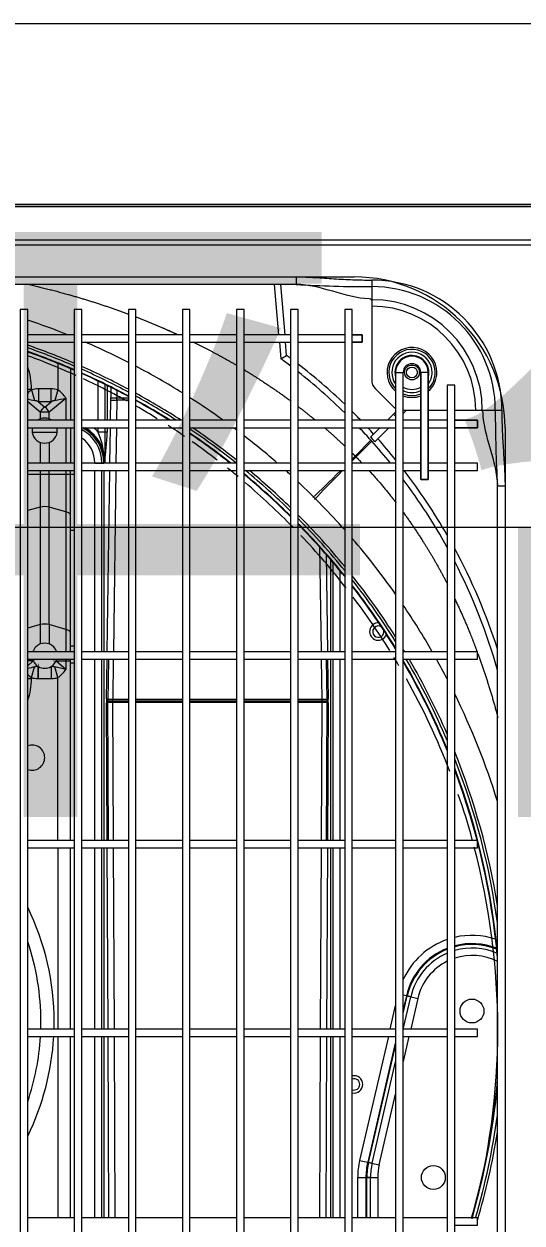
# Model space of a CAD drawing. Header units: millimetres. Extents: x 147592 to 201688, y -27981 to 8299.
# Drawn here: x 174991.8 to 175189.8, y -586.5 to -110 of the extents above; entities that cross this region are included whole.
import ezdxf

# ---------------------------------------------------------------- set-up
doc = ezdxf.new("R2010")
doc.units = ezdxf.units.MM
for name, color, linetype, lineweight in [('A-DETL-____-WIDE', 7, 'Continuous', 80), ('G-____-____-TEXT', 7, 'Continuous', 5), ('G-XREF-____-OTLN', 7, 'Continuous', 5), ('M-EQPM-____-OTLN', 7, 'Continuous', 5), ('S-FNDN-____-OTLN', 7, 'Continuous', 5)]:
    doc.layers.add(name, color=color, linetype=linetype, lineweight=lineweight)
doc.styles.add('黑体_2', font='', dxfattribs={"height": 200})
doc.styles.get('黑体_2').set_extended_font_data('SimHei')

# ---------------------------------------------------------------- blocks, each defined once
blk = doc.blocks.new('YXQH_AR_B9-20_rvt-1-二层给排水_消防平面图')
at = {"layer": 'G-____-____-TEXT', "color": 251, "true_color": 0x515151, "insert": (174866.51, -203.56), "char_height": 200, "width": 737.5525, "attachment_point": 1, "style": '黑体_2'}
blk.add_mtext('平台', dxfattribs=at)
blk = doc.blocks.new('YXQH_ST_B9-20_rvt-1-二层给排水_消防平面图')
at = {"layer": 'S-FNDN-____-OTLN', "color": 251, "lineweight": 18, "true_color": 0x515151}
for p, q in [((176200.01, -110), (174400.01, -110)), ((174400.01, -310), (176200.01, -310))]:
    blk.add_line(p, q, dxfattribs=at)
blk = doc.blocks.new('RUXYQ18BA - top_dwg-V211-二层给排水_消防平面图')
at = {"layer": 'A-DETL-____-WIDE'}
for p, q in [((616.86, 152.44), (616.86, 152.43)), ((590.76, 71.62), (590.88, 71.55))]:
    blk.add_line(p, q, dxfattribs=at)
for start, end in [(204.4793, 206.0117), (333.9883, 335.5207)]:
    blk.add_arc((593.39, 75.87), 5, start, end, dxfattribs=at)
at = {"layer": 'G-XREF-____-OTLN'}
for p, q in [((693.35, 223.41), (283.51, 223.41)), ((686.4, 203.41), (684.67, 223.41)), ((687.08, 223.41), (688.82, 203.41)), ((605.13, 203.41), (586.64, 203.41)), ((586.64, 200.42), (605.13, 200.42)), ((626.63, 203.41), (608.13, 203.41)), ((608.13, 200.42), (626.63, 200.42)), ((648.12, 203.41), (629.62, 203.41)), ((629.62, 200.42), (648.12, 200.42)), ((669.61, 203.41), (651.12, 203.41)), ((651.12, 200.42), (669.61, 200.42)), ((691.1, 203.41), (672.61, 203.41)), ((672.61, 200.42), (691.1, 200.42)), ((712.59, 203.41), (694.1, 203.41)), ((694.1, 200.42), (712.59, 200.42)), ((603.63, 189.94), (603.63, 169.43)), ((732.83, 188.42), (732.83, -336.37)), ((735.83, -336.37), (735.83, 188.42)), ((617.47, 169.43), (617.47, 183.59)), ((724.8, 181.96), (731.87, 174.89)), ((732.01, 171.86), (732.83, 172.68)), ((735.83, 173.43), (742.83, 173.43)), ((737.11, 173.43), (735.83, 172.15)), ((745.83, 173.43), (753.33, 173.43)), ((605.13, 169.43), (586.64, 169.43)), ((626.63, 169.43), (608.13, 169.43)), ((648.12, 169.43), (629.62, 169.43)), ((669.61, 169.43), (651.12, 169.43)), ((691.1, 169.43), (672.61, 169.43)), ((712.59, 169.43), (694.1, 169.43)), ((732.83, 169.43), (715.59, 169.43)), ((742.83, 169.43), (735.83, 169.43)), ((753.33, 169.43), (745.83, 169.43)), ((586.64, 166.43), (605.13, 166.43)), ((603.63, 166.43), (603.63, 152.43)), ((608.13, 166.43), (626.63, 166.43)), ((617.47, 152.44), (617.47, 166.43)), ((629.62, 166.43), (648.12, 166.43)), ((651.12, 166.43), (669.61, 166.43)), ((672.61, 166.43), (691.1, 166.43)), ((694.1, 166.43), (712.59, 166.43)), ((715.59, 166.43), (732.83, 166.43)), ((722.9, 162.75), (726.58, 166.43)), ((730.11, 166.43), (724.57, 160.89)), ((735.83, 166.43), (742.83, 166.43)), ((745.83, 166.43), (753.33, 166.43)), ((723.04, 161.49), (723.39, 161.1)), ((605.13, 152.43), (586.64, 152.43)), ((586.64, 149.44), (605.13, 149.44)), ((626.63, 152.43), (608.13, 152.43)), ((608.13, 149.44), (626.63, 149.44)), ((616.13, 152.43), (616.13, 152.44)), ((616.13, 77.46), (616.13, 149.44)), ((648.12, 152.43), (629.62, 152.43)), ((629.62, 149.44), (648.12, 149.44)), ((669.61, 152.43), (651.12, 152.43)), ((651.12, 149.44), (669.61, 149.44)), ((691.1, 152.43), (672.61, 152.43)), ((672.61, 149.44), (691.1, 149.44)), ((712.59, 152.43), (694.1, 152.43)), ((694.1, 149.44), (712.59, 149.44)), ((732.83, 152.43), (715.59, 152.43)), ((715.59, 149.44), (732.83, 149.44)), ((742.83, 152.43), (735.83, 152.43)), ((735.83, 149.44), (742.83, 149.44)), ((753.33, 152.43), (745.83, 152.43)), ((745.83, 149.44), (753.33, 149.44)), ((773.32, -291.39), (773.32, 143.44)), ((707.84, 113.06), (707.84, 77.46)), ((605.13, 77.46), (586.64, 77.46)), ((626.63, 77.46), (608.13, 77.46)), ((648.12, 77.46), (629.62, 77.46)), ((669.61, 77.46), (651.12, 77.46)), ((691.1, 77.46), (672.61, 77.46)), ((712.59, 77.46), (694.1, 77.46)), ((732.83, 77.46), (715.59, 77.46)), ((753.33, 77.46), (735.83, 77.46)), ((586.64, 74.47), (605.13, 74.47)), ((596.02, 71.62), (596.26, 71.78)), ((608.13, 74.47), (626.63, 74.47)), ((616.13, 2.49), (616.13, 74.47)), ((629.62, 74.47), (648.12, 74.47)), ((651.12, 74.47), (669.61, 74.47)), ((672.61, 74.47), (691.1, 74.47)), ((694.1, 74.47), (712.59, 74.47)), ((705.28, 74.47), (705.51, 57.93)), ((707.84, 74.47), (707.84, 2.49)), ((715.59, 74.47), (732.83, 74.47)), ((735.83, 74.47), (753.33, 74.47)), ((618.71, 2.49), (618.46, 57.93)), ((629.62, 57.93), (648.12, 57.93)), ((651.12, 57.93), (669.61, 57.93)), ((672.61, 57.93), (691.1, 57.93)), ((605.13, 2.49), (586.64, 2.49)), ((626.63, 2.49), (608.13, 2.49)), ((648.12, 2.49), (629.62, 2.49)), ((669.61, 2.49), (651.12, 2.49)), ((691.1, 2.49), (672.61, 2.49)), ((712.59, 2.49), (694.1, 2.49)), ((732.83, 2.49), (715.59, 2.49)), ((753.33, 2.49), (735.83, 2.49)), ((586.64, -0.5), (605.13, -0.5)), ((603.63, -72.48), (603.63, -0.5)), ((608.13, -0.5), (626.63, -0.5)), ((616.13, -72.48), (616.13, -0.5)), ((629.62, -0.5), (648.12, -0.5)), ((651.12, -0.5), (669.61, -0.5)), ((672.61, -0.5), (691.1, -0.5)), ((694.1, -0.5), (712.59, -0.5)), ((707.84, -0.5), (707.84, -72.48)), ((715.59, -0.5), (732.83, -0.5)), ((735.83, -0.5), (753.33, -0.5)), ((605.13, -72.48), (586.64, -72.48)), ((586.64, -75.47), (605.13, -75.47)), ((603.63, -147.45), (603.63, -75.47)), ((626.63, -72.48), (608.13, -72.48)), ((608.13, -75.47), (626.63, -75.47)), ((616.13, -147.45), (616.13, -75.47)), ((648.12, -72.48), (629.62, -72.48)), ((629.62, -75.47), (648.12, -75.47)), ((669.61, -72.48), (651.12, -72.48)), ((651.12, -75.47), (669.61, -75.47)), ((691.1, -72.48), (672.61, -72.48)), ((672.61, -75.47), (691.1, -75.47)), ((712.59, -72.48), (694.1, -72.48)), ((694.1, -75.47), (712.59, -75.47)), ((707.84, -75.47), (707.84, -147.45)), ((732.83, -72.48), (715.59, -72.48)), ((715.59, -75.47), (732.83, -75.47)), ((735.83, -75.47), (753.33, -75.47)), ((723.48, -125.8), (732.83, -85.53)), ((722.84, -147.45), (722.84, -131.45)), ((605.13, -147.45), (586.64, -147.45)), ((626.63, -147.45), (608.13, -147.45)), ((648.12, -147.45), (629.62, -147.45)), ((669.61, -147.45), (651.12, -147.45)), ((691.1, -147.45), (672.61, -147.45)), ((712.59, -147.45), (694.1, -147.45)), ((732.83, -147.45), (715.59, -147.45)), ((753.33, -147.45), (735.83, -147.45))]:
    blk.add_line(p, q, dxfattribs=at)
at = {"layer": 'G-XREF-____-OTLN', "color": 251, "true_color": 0x666666}
for p, q in [((723.34, 217.35), (723.34, 216.98)), ((732.83, 188.42), (735.83, 188.42)), ((745.83, 188.42), (742.83, 188.42)), ((614.63, 169.43), (614.63, 184.97)), ((618.2, 183.23), (618.2, 169.43)), ((622.06, 181.28), (622.06, 178.37)), ((619.53, 169.43), (619.65, 177.52)), ((591.64, 172.76), (595.14, 172.76)), ((598.33, 164.59), (588.45, 164.59)), ((601.82, 166.43), (601.82, 152.43)), ((619.29, 152.43), (619.49, 166.43)), ((621.91, 166.43), (621.71, 152.43)), ((591.64, 160.65), (591.64, 152.43)), ((595.14, 160.65), (595.14, 152.43)), ((613.29, 77.46), (613.29, 149.44)), ((617.47, 152.44), (616.13, 152.44)), ((616.86, 152.44), (616.86, 152.43)), ((616.86, 149.44), (616.86, 77.46)), ((618.24, 77.46), (619.25, 149.44)), ((621.67, 149.44), (620.66, 77.46)), ((601.82, 133.04), (595.14, 134.93)), ((605.13, 125.63), (603.63, 125.63)), ((703.32, 77.46), (702.73, 118.93)), ((705.19, 116.15), (705.73, 77.46)), ((707.11, 77.46), (707.11, 113.92)), ((710.68, 109.65), (710.68, 77.46)), ((591.64, 88.23), (586.64, 86.82)), ((603.63, 79.77), (605.13, 79.77)), ((605.13, 72.91), (603.63, 72.91)), ((613.29, 2.49), (613.29, 74.47)), ((616.86, 74.47), (616.86, 2.49)), ((617.98, 58.75), (618.2, 74.47)), ((705.77, 74.47), (706, 58.75)), ((707.11, 2.49), (707.11, 74.47)), ((710.68, 74.47), (710.68, 2.49)), ((618.22, 2.49), (617.97, 57.19)), ((629.62, 58.62), (648.12, 58.62)), ((648.12, 57.23), (629.62, 57.23)), ((651.12, 58.62), (669.61, 58.62)), ((669.61, 57.23), (651.12, 57.23)), ((672.61, 58.62), (691.1, 58.62)), ((691.1, 57.23), (672.61, 57.23)), ((706, 57.19), (705.76, 2.49)), ((598.64, -0.5), (598.64, -72.48)), ((613.29, -72.48), (613.29, -0.5)), ((616.86, -0.5), (616.86, -72.48)), ((618.55, -72.48), (618.23, -0.5)), ((620.64, -0.5), (620.97, -72.48)), ((703.01, -72.48), (703.33, -0.5)), ((705.74, -0.5), (705.42, -72.48)), ((707.11, -72.48), (707.11, -0.5)), ((710.68, -0.5), (710.68, -72.48)), ((737.1, -59.25), (735.83, -64.71)), ((730.65, -72.48), (732.83, -63.08)), ((598.64, -75.47), (598.64, -147.45)), ((613.29, -147.45), (613.29, -75.47)), ((616.86, -75.47), (616.86, -147.45)), ((618.89, -147.45), (618.57, -75.47)), ((620.98, -75.47), (621.3, -147.45)), ((702.67, -147.45), (702.99, -75.47)), ((705.41, -75.47), (705.08, -147.45)), ((707.11, -147.45), (707.11, -75.47)), ((710.68, -75.47), (710.68, -147.45)), ((738.13, -75.47), (735.83, -85.38)), ((732.83, -77.62), (721.74, -125.39))]:
    blk.add_line(p, q, dxfattribs=at)
at = {"layer": 'G-XREF-____-OTLN', "flags": 128}
for points in [[(183.55, 255.19), (243.11, 255.19), (262.78, 255.19), (267.56, 255.19), (1319.06, 255.19), (1323.84, 255.19), (1343.51, 255.19), (1403.06, 255.19)], [(723.34, 216.98), (723.34, 214.75), (723.34, 185.49)], [(686.65, 200.42), (687.22, 193.89), (689.53, 195.2), (689.08, 200.42)], [(715.59, 203.41), (719.59, 203.41), (719.59, 200.42), (715.59, 200.42)], [(745.83, 188.42), (745.83, 145.94), (742.83, 145.94), (742.83, 188.42)], [(729.58, 169.43), (732.01, 171.86), (732.83, 171.04)], [(756.32, 173.43), (764.66, 173.43), (766.9, 173.43)], [(756.32, 169.43), (765.32, 169.43), (765.32, 166.43), (756.32, 166.43)], [(603.63, 77.46), (603.63, 79.77), (603.63, 125.63), (603.63, 147.91), (603.63, 149.44)], [(756.32, 149.44), (765.32, 149.44), (765.32, 152.43), (756.32, 152.43)], [(756.32, 74.47), (765.32, 74.47), (765.32, 77.46), (756.32, 77.46)], [(590.52, 71.78), (590.76, 71.62), (590.88, 71.55)], [(603.63, 2.49), (603.63, 72.91), (603.63, 74.47)], [(618.7, 74.47), (618.46, 57.93), (626.63, 57.93)], [(694.1, 57.93), (705.51, 57.93), (705.26, 2.49)], [(756.32, -0.5), (765.32, -0.5), (765.32, 2.49), (756.32, 2.49)], [(753.33, -72.48), (735.83, -72.48), (738.84, -59.66)], [(756.32, -75.47), (765.32, -75.47), (765.32, -72.48), (756.32, -72.48)], [(756.32, -150.44), (765.32, -150.44), (765.32, -147.45), (756.32, -147.45)]]:
    blk.add_lwpolyline(points, dxfattribs=at)
at = {"layer": 'G-XREF-____-OTLN', "color": 251, "true_color": 0x666666, "flags": 128}
for points in [[(267.56, 241.08), (1319.06, 241.08), (1319.06, 254.32), (1319.06, 255.19)], [(1319.06, 241.08), (1319.06, 238.96), (267.56, 238.96), (267.56, 241.08), (267.56, 254.32), (1319.06, 254.32)], [(283.51, 223.41), (283.51, 226.41), (693.35, 226.41), (693.35, 223.41)], [(723.34, 225.14), (723.34, 222.54), (723.34, 217.35)], [(598.64, 192.01), (598.64, 181.54), (597.4, 177.29)], [(586.64, 181.83), (588.14, 181.83), (588.14, 181.54), (589.38, 177.29)], [(595.9, 176.77), (590.88, 176.77), (593.39, 174.7), (595.9, 176.77), (595.9, 181.9), (590.88, 181.9), (590.88, 176.77)], [(619.65, 182.51), (619.65, 178.37), (622.06, 178.37), (626.63, 178.37)], [(586.64, 176.88), (591.64, 172.76), (591.64, 170.01)], [(595.14, 170.01), (595.14, 172.76), (601.82, 178.27), (601.82, 169.43)], [(626.63, 177.39), (622.06, 177.39), (621.95, 169.43)], [(766.9, 173.43), (767.26, 173.43), (772.45, 173.43), (775.05, 173.43)], [(618.2, 166.43), (618.2, 164.73), (614.63, 164.73), (614.63, 166.43)], [(723.39, 161.1), (717.13, 154.84), (716.75, 155.21), (723.04, 161.49)], [(591.64, 149.44), (591.64, 147.91), (586.64, 147.91)], [(595.14, 88.23), (595.14, 134.93), (595.14, 147.91), (591.64, 147.91), (591.64, 134.93), (586.64, 133.52)], [(601.82, 149.44), (601.82, 147.91), (595.14, 147.91), (595.14, 149.44)], [(605.13, 147.91), (603.63, 147.91), (601.82, 147.91), (601.82, 133.04), (601.82, 86.34), (601.82, 77.46)], [(613.29, 152.43), (613.29, 152.44), (616.86, 152.44)], [(773.32, 143.44), (776.32, 143.44), (776.32, -291.39), (773.32, -291.39)], [(591.64, 134.93), (591.64, 88.23), (591.64, 80.55)], [(601.82, 86.34), (595.14, 88.23), (595.14, 80.55)], [(586.64, 71.82), (588.84, 73.8), (586.64, 73.8)], [(590.88, 66.8), (590.76, 71.62), (590.67, 66.8), (590.88, 66.8), (595.9, 66.8)], [(595.9, 71.55), (595.9, 66.8), (596.1, 66.8), (596.02, 71.62)], [(597.94, 73.8), (601.82, 73.8), (601.82, 70.43), (597.88, 73.68)], [(601.82, 74.47), (601.82, 73.8), (603.63, 73.8)], [(620.61, 74.47), (620.39, 58.62), (626.63, 58.62)], [(694.1, 58.62), (703.58, 58.62), (703.36, 74.47)], [(586.64, 66.87), (588.14, 66.87), (588.14, 67.16), (589.38, 71.41)], [(598.64, 2.49), (598.64, 67.16), (597.4, 71.41)], [(626.63, 57.23), (620.38, 57.23), (620.63, 2.49)], [(703.34, 2.49), (703.59, 57.23), (694.1, 57.23)], [(735.83, -66.24), (737.44, -59.33), (737.1, -59.25), (735.83, -58.96)], [(738.84, -59.66), (737.44, -59.33), (741.65, -60.31), (738.83, -72.48)], [(729.96, -75.47), (718.54, -124.65), (721.74, -125.39), (722.08, -125.47), (732.83, -79.16)], [(723.48, -125.8), (722.08, -125.47), (726.3, -126.45), (732.83, -98.29)], [(717.76, -147.45), (717.76, -131.45), (721.05, -131.45), (721.05, -147.45)], [(721.39, -147.45), (721.39, -131.45), (721.05, -131.45)], [(722.84, -131.45), (721.39, -131.45), (725.72, -131.45), (725.72, -147.45)]]:
    blk.add_lwpolyline(points, dxfattribs=at)
at = {"layer": 'G-XREF-____-OTLN', "flags": 128}
for points in [[(586.64, -361.36), (586.64, 213.41), (583.64, 213.41), (583.64, -361.36)], [(608.13, -361.36), (608.13, 213.41), (605.13, 213.41), (605.13, -361.36)], [(629.62, -361.36), (629.62, 213.41), (626.63, 213.41), (626.63, -361.36)], [(651.12, -361.36), (651.12, 213.41), (648.12, 213.41), (648.12, -361.36)], [(672.61, -361.36), (672.61, 213.41), (669.61, 213.41), (669.61, -361.36)], [(694.1, -361.36), (694.1, 213.41), (691.1, 213.41), (691.1, -361.36)], [(715.59, -361.36), (715.59, 213.41), (712.59, 213.41), (712.59, -361.36)], [(756.32, -331.37), (756.32, 183.42), (753.33, 183.42), (753.33, -331.37)]]:
    blk.add_lwpolyline(points, close=True, dxfattribs=at)
at = {"layer": 'G-XREF-____-OTLN', "color": 251, "true_color": 0x666666}
blk.add_circle((739.33, 188.42), 2.95, dxfattribs=at)
at = {"layer": 'G-XREF-____-OTLN'}
for centre, radius in [((739.33, 188.42), 2.15), ((763.18, -65.31), 4.75), ((763.18, -65.31), 4.75), ((747.83, -131.45), 4.75), ((747.83, -131.45), 4.75)]:
    blk.add_circle(centre, radius, dxfattribs=at)
at = {"layer": 'G-XREF-____-OTLN', "color": 251, "true_color": 0x666666}
for centre, radius, start, end in [((723.34, 173.43), 51.71, 360, 90), ((722.21, 703.34), 480.8, 266.5586, 270.1343), ((723.34, 173.43), 49.11, 360, 90), ((723.34, 173.43), 43.92, 360, 90), ((723.34, 173.43), 41.32, 0, 90), ((493.47, -68.44), 283.44, 66.7994, 70.8097), ((493.47, -68.44), 282.44, 66.7125, 70.7391), ((739.33, 188.42), 9.91, 0, 229.033), ((739.33, 188.42), 9.2, 0, 225.0915), ((739.33, 188.42), 8.02, 0, 215.9289), ((560.9, 181.83), 27.24, 360, 19.0991), ((493.47, -68.44), 283.44, 61.9803, 66.1383), ((739.33, 188.42), 6.75, 0, 195.7757), ((493.47, -68.44), 282.44, 61.8724, 66.0485), ((739.33, 188.42), 9.2, 314.9085, 0), ((739.33, 188.42), 9.91, 310.967, 0), ((739.33, 188.42), 6.75, 344.2243, 0), ((739.33, 188.42), 8.02, 324.0711, 0), ((596.88, 169.83), 14.61, 126.7634, 134.6389), ((589.89, 169.83), 14.61, 35.2865, 53.2366), ((739.33, 188.42), 6.75, 238.7898, 301.2102), ((739.33, 188.42), 8.02, 244.15, 295.85), ((642.55, 427.54), 255.84, 257.3763, 258.005), ((544.23, 427.54), 255.84, 281.995, 283.0085), ((493.47, -68.44), 283.44, 57.0592, 61.2914), ((493.47, -68.44), 282.44, 57.3734, 61.1803), ((739.33, 188.42), 9.2, 247.6576, 292.3424), ((739.33, 188.42), 9.91, 249.3273, 290.6727), ((789.26, 173.43), 22, 180, 180.3489), ((1253.24, 172.3), 480.79, 179.8657, 183.4414), ((601.14, 152.44), 12.16, 0, 54.8572), ((601.14, 152.44), 15.73, 0, 62.8168), ((601.14, 152.44), 15.84, 0, 62.0628), ((601.14, 152.44), 18.25, 42.3168, 50.0509), ((588.66, 153.41), 28.33, 358.0352, 23.5451), ((551.09, 165.24), 67.11, 349.001, 359.5582), ((493.47, -68.44), 282.44, 51.4474, 56.0723), ((493.47, -68.44), 283.44, 51.5799, 55.9606), ((493.47, -68.44), 282.44, 45.596, 50.4815), ((493.47, -68.44), 283.44, 45.7936, 50.2372), ((493.47, -68.44), 283.44, 39.3697, 44.9417), ((493.47, -68.44), 282.44, 39.1219, 44.7382), ((493.47, -68.44), 283.44, 32.3832, 38.404), ((493.47, -68.44), 282.44, 32.0621, 38.1476), ((725.94, 85.46), 3.45, 86.4393, 340.5758), ((493.47, -68.44), 283.44, 30.9826, 31.2331), ((493.47, -68.44), 282.44, 23.0699, 30.3966), ((493.47, -68.44), 283.44, 23.5397, 30.2781), ((596.88, 78.87), 14.61, 225.3611, 233.2366), ((642.55, -178.85), 255.84, 101.995, 102.6237), ((560.9, 66.87), 27.24, 340.9009, 0), ((544.23, -178.85), 255.84, 76.9915, 78.005), ((589.89, 78.87), 14.61, 306.7634, 324.7135), ((493.47, -68.44), 283.44, 9.1355, 21.973), ((493.47, -68.44), 282.44, 7.774, 21.4649), ((493.43, -69.57), 103.71, 360, 25.9999), ((763.18, -65.31), 30.07, 109.1404, 155.4597), ((763.18, -65.31), 30.07, 71.8211, 103.1903), ((763.18, -65.31), 26.78, 111.6023, 166.9279), ((763.18, -65.31), 26.43, 111.8998, 166.9279), ((763.18, -65.31), 26.78, 68.6027, 104.8457), ((763.18, -65.31), 26.43, 68.2181, 105.0447), ((763.18, -65.31), 22.1, 116.4887, 166.9279), ((763.18, -65.31), 22.1, 62.7166, 108.0834), ((493.43, -69.57), 103.71, 358.3966, 0), ((493.43, -69.57), 103.71, 334.0001, 356.7383), ((716.34, -94.46), 3.45, 0, 102.5559), ((716.34, -94.46), 3.45, 257.4441, 0), ((493.47, -68.44), 282.44, 343.757, 352.226), ((493.47, -68.44), 283.44, 343.5571, 350.8645), ((747.83, -131.45), 30.07, 166.9279, 180), ((747.83, -131.45), 26.78, 166.9279, 180), ((747.83, -131.45), 26.43, 166.9279, 180), ((747.83, -131.45), 22.1, 166.9279, 180)]:
    blk.add_arc(centre, radius, start, end, dxfattribs=at)
at = {"layer": 'G-XREF-____-OTLN'}
for centre, radius, start, end in [((722.36, 216.33), 1.32, 50.189, 90.7683), ((722.85, 217.01), 0.489, 357.0221, 43.5669), ((493.47, -68.44), 292.88, 68.158, 71.4514), ((493.47, -68.44), 292.88, 62.959, 66.6318), ((493.47, -68.44), 281.09, 66.5938, 70.6427), ((493.47, -68.44), 280.89, 66.5761, 70.6284), ((493.47, -68.44), 292.88, 58.1292, 62.2984), ((551.95, 8.32), 229.63, 52.7016, 53.91), ((551.95, 8.17), 232.18, 53.1795, 53.6603), ((551.95, 8.17), 232.18, 46.2215, 52.2493), ((739.33, 188.42), 6.5, 90, 180), ((739.33, 188.42), 3.5, 0, 180), ((739.33, 188.42), 6.5, 0, 90), ((493.47, -68.44), 281.09, 61.7249, 65.926), ((493.47, -68.44), 280.89, 61.703, 65.9078), ((551.95, 8.32), 229.63, 45.6086, 51.755), ((728.33, 185.49), 5, 180, 225), ((493.47, -68.44), 281.09, 57.8067, 61.0285), ((493.47, -68.44), 280.89, 57.8715, 61.0059), ((493.47, -68.44), 292.88, 54.3087, 57.4358), ((551.95, 8.17), 232.18, 43.9904, 45.1875), ((735.4, 178.42), 5, 225, 239.0551), ((766.92, 172.94), 0.491, 46.5229, 92.8881), ((766.24, 172.44), 1.33, 359.2659, 39.7768), ((593.39, 165.33), 5, 110.4923, 124.9771), ((593.39, 165.33), 5, 69.5077, 110.4923), ((593.39, 165.33), 5, 55.0229, 69.5077), ((593.39, 165.33), 5, 167.3273, 249.5077), ((593.39, 165.33), 5, 290.4923, 12.6727), ((601.14, 152.44), 14.99, 0, 62.1819), ((601.14, 152.44), 16.33, 0, 58.9389), ((493.47, -68.44), 280.89, 56.5949, 56.739), ((493.47, -68.44), 281.09, 51.7947, 55.8866), ((493.47, -68.44), 280.89, 51.8466, 55.859), ((493.47, -68.44), 292.88, 53.0308, 53.3151), ((493.47, -68.44), 292.88, 48.9513, 52.293), ((551.95, 8.32), 229.63, 41.8368, 43.5124), ((551.95, 8.17), 232.18, 42.1428, 42.9706), ((551.95, 8.03), 230.57, 41.5258, 42.1478), ((552.09, 8.03), 232.17, 38.8778, 41.5745), ((593.39, 165.33), 5, 249.5077, 290.4923), ((552.25, 8.03), 229.61, 38.9712, 41.8107), ((493.47, -68.44), 281.09, 45.3254, 50.4099), ((493.47, -68.44), 280.89, 45.285, 50.3762), ((493.47, -68.44), 292.88, 47.5642, 48.0658), ((552.09, 8.03), 232.17, 29.9168, 37.5228), ((493.47, -68.44), 292.88, 41.5703, 46.7642), ((552.25, 8.03), 229.61, 28.8678, 36.913), ((493.47, -68.44), 281.09, 38.7817, 44.4593), ((493.47, -68.44), 280.89, 38.7309, 44.4177), ((493.47, -68.44), 292.88, 35.189, 40.6783), ((552.09, 8.03), 232.17, 17.663, 28.3983), ((552.25, 8.03), 229.61, 15.6764, 27.2782), ((493.47, -68.44), 281.09, 31.6192, 37.7952), ((493.47, -68.44), 280.89, 31.5529, 37.7425), ((493.47, -68.44), 292.88, 29.8796, 34.1578), ((725.94, 85.46), 2.25, 55.1209, 360), ((725.94, 85.46), 2.25, 0, 11.8943), ((593.39, 75.87), 5, 110.4923, 161.0524), ((593.39, 75.87), 5, 69.5077, 110.4923), ((593.39, 75.87), 5, 18.8502, 69.5077), ((593.39, 75.87), 5, 196.4559, 204.4793), ((593.39, 75.87), 5, 204.4793, 206.0117), ((593.39, 75.87), 5, 206.0117, 234.9829), ((593.39, 75.87), 5, 239.8749, 300.1251), ((593.39, 75.87), 5, 305.0171, 333.9883), ((593.39, 75.87), 5, 333.9883, 335.5207), ((593.39, 75.87), 5, 335.5207, 343.4442), ((493.47, -68.44), 281.09, 22.4137, 30.4333), ((493.47, -68.44), 280.89, 22.3146, 30.3638), ((493.47, -68.44), 292.88, 27.4737, 29.2053), ((493.47, -68.44), 292.88, 17.1608, 26.174), ((588.39, 35.38), 5, 0, 110.4873), ((588.39, 35.38), 5, 249.5127, 0), ((493.47, -68.44), 281.09, 5.3909, 20.7525), ((493.47, -68.44), 280.89, 4.9399, 20.6446), ((493.43, -69.57), 98.46, 360, 18.7909), ((763.18, -65.31), 24.99, 113.236, 166.9279), ((763.18, -65.31), 24.99, 66.08, 105.9357), ((493.43, -69.57), 98.46, 358.3111, 0), ((493.43, -69.57), 98.46, 341.2091, 356.5642), ((716.34, -94.46), 2.25, 0, 109.4712), ((716.34, -94.46), 2.25, 250.5288, 0), ((493.47, -68.44), 280.89, 343.6647, 355.0601), ((493.47, -68.44), 281.09, 343.6766, 354.6091), ((747.83, -131.45), 24.99, 166.9279, 180)]:
    blk.add_arc(centre, radius, start, end, dxfattribs=at)
at = {"layer": 'G-XREF-____-OTLN', "color": 251, "true_color": 0x666666}
for centre, major_axis, ratio, start_param, end_param in [((599.44, 167.76), (-14.36, 11.85), 0.536964, 5.706357, 5.933046), ((587.33, 167.76), (14.36, 11.85), 0.536964, 0.350139, 0.576828), ((599.44, 167.76), (-11.36, 9.37), 0.186691, 5.706357, 5.933046), ((587.33, 167.76), (11.36, 9.37), 0.186691, 0.350139, 0.576828), ((615.29, 178.37), (0, 16.29), 0.267949, 4.660029, 4.712389), ((622.06, 177.52), (-2.5, 0.04), 0.052331, 0.262167, 1.571531), ((617.7, 178.37), (0, 18.79), 0.232318, 4.660029, 4.712389), ((593.39, 172.76), (1.75, 2.12), 0.536964, 0.993968, 1.987936), ((593.39, 172.76), (-1.75, 2.12), 0.536964, 4.295249, 5.289217), ((718.32, 154.84), (22.69, 22.56), 0.026137, 1.597086, 1.665708), ((716.75, 156.39), (22.55, 22.69), 0.026137, 4.634335, 4.6861), ((716.75, 156.39), (22.55, 22.69), 0.026137, 3.844725, 4.425381), ((718.32, 154.84), (22.69, 22.56), 0.026137, 1.84011, 2.438882), ((593.39, 134.2), (2.75, 0), 0.342874, 0.880829, 2.260763), ((598.64, 131.72), (5, 0), 0.342874, 0, 0.880829), ((593.39, 87.51), (2.75, 0), 0.342874, 0.880829, 2.260763), ((598.64, 85.02), (5, 0), 0.342874, 0, 0.880829), ((599.44, 80.94), (11.36, 9.37), 0.186691, 3.491732, 3.670179), ((587.33, 80.94), (-11.36, 9.37), 0.186691, 2.613006, 2.791453), ((599.44, 80.94), (14.36, 11.85), 0.536964, 3.491732, 3.702617), ((587.33, 80.94), (-14.36, 11.85), 0.536964, 2.580569, 2.791453), ((624, 57.57), (0, 22.49), 0.267949, 1.518436, 1.587591), ((620.38, 57.19), (2.5, 0.01), 0.016793, 1.570721, 2.879755), ((620.39, 58.75), (-2.5, 0.04), 0.052331, 0.262167, 1.571531), ((626.41, 57.57), (0, 19.99), 0.301443, 1.518436, 1.587591), ((703.58, 58.75), (2.5, 0.04), 0.052331, 4.711654, 6.021018), ((697.56, 57.57), (0, 19.99), 0.301443, 4.695595, 4.764749), ((703.59, 57.19), (-2.5, 0.01), 0.016793, 3.40343, 4.712465), ((699.98, 57.57), (0, 22.49), 0.267949, 4.695595, 4.764749)]:
    blk.add_ellipse(centre, major_axis=major_axis, ratio=ratio, start_param=start_param, end_param=end_param, dxfattribs=at)
for points, degree, knots in [([(693.35, 226.41), (695.85, 226.41), (698.35, 226.3), (703.35, 226.01), (705.84, 225.83), (710.84, 225.51), (713.33, 225.38), (718.33, 225.19), (720.83, 225.14), (723.34, 225.14)], 3, [0, 0, 0, 0, 0.25, 0.25, 0.5, 0.5, 0.75, 0.75, 1, 1, 1, 1]), ([(586.27, 223.59), (594.82, 221.65), (603.07, 219.32), (615.21, 215.89), (626.7, 211.6)], 2, [0.1875174, 0.1875174, 0.1875174, 0.2857143, 0.2857143, 0.4205074, 0.4205074, 0.4205074]), ([(629.7, 210.46), (634.93, 208.44), (640.03, 206.25), (643.03, 204.95), (645.99, 203.59)], 2, [0.43820807, 0.43820807, 0.43820807, 0.5, 0.5, 0.53512615, 0.53512615, 0.53512615]), ([(652.24, 200.63), (656.57, 198.5), (660.79, 196.24), (665.34, 193.81), (669.74, 191.22)], 2, [0.5725657, 0.5725657, 0.5725657, 0.625, 0.625, 0.6800783, 0.6800783, 0.6800783]), ([(672.74, 189.43), (676.77, 186.98), (680.69, 184.41), (686.11, 180.83), (691.26, 177.03)], 2, [0.6989469, 0.6989469, 0.6989469, 0.75, 0.75, 0.8191174, 0.8191174, 0.8191174]), ([(694.24, 174.8), (696.87, 172.79), (699.44, 170.72), (700.19, 170.11), (700.93, 169.5)], 2, [0.83918217, 0.83918217, 0.83918217, 0.875, 0.875, 0.88527865, 0.88527865, 0.88527865]), ([(775.05, 173.43), (775.05, 170.92), (775.1, 168.42), (775.29, 163.42), (775.42, 160.93), (775.74, 155.93), (775.92, 153.44), (776.21, 148.44), (776.32, 145.94), (776.32, 143.44)], 3, [0, 0, 0, 0, 0.25, 0.25, 0.5, 0.5, 0.75, 0.75, 1, 1, 1, 1]), ([(722.18, 149.56), (726.76, 144.58), (731.04, 139.18), (732.02, 137.96), (732.97, 136.72)], 2, [0.04393896, 0.04393896, 0.04393896, 0.125, 0.125, 0.1438798, 0.1438798, 0.1438798]), ([(735.94, 132.75), (739.7, 127.61), (743.19, 122.14), (748.66, 113.58), (753.43, 104.32)], 2, [0.1736404, 0.1736404, 0.1736404, 0.25, 0.25, 0.3731187, 0.3731187, 0.3731187]), ([(756.38, 98.38), (759.48, 91.93), (762.24, 85.16), (763.78, 81.39), (765.21, 77.53)], 2, [0.4133612, 0.4133612, 0.4133612, 0.5, 0.5, 0.5510975, 0.5510975, 0.5510975])]:
    blk.add_open_spline(points, degree=degree, knots=knots, dxfattribs=at)
at = {"layer": 'G-XREF-____-OTLN'}
for points in [[(722.34, 217.65), (712.66, 218.01), (703.03, 223.41), (693.35, 223.41)], [(773.32, 143.44), (773.32, 153.12), (767.92, 162.75), (767.56, 172.43)]]:
    blk.add_open_spline(points, degree=3, dxfattribs=at)
at = {"layer": 'G-XREF-____-OTLN', "color": 251, "true_color": 0x666666}
for points in [[(704.38, 166.61), (708.67, 162.94), (712.74, 159.09)], [(715.64, 156.3), (716.2, 155.76), (716.75, 155.21)], [(717.13, 154.84), (718.28, 153.69), (719.4, 152.52)], [(765.5, 76.74), (770.01, 64.47), (773.46, 51.27)]]:
    blk.add_open_spline(points, degree=2, dxfattribs=at)
blk = doc.blocks.new('RUXYQ18BA - RUXYQ18BA-V210-二层给排水_消防平面图')
at = {"layer": 'M-EQPM-____-OTLN'}
for p, q in [((609.88, 768.29), (-609.86, 768.29)), ((-532.76, 739.5), (-76.99, 739.5)), ((-206.67, 726.51), (-209.67, 726.51)), ((-206.67, 151.74), (-206.67, 726.51)), ((-185.18, 726.51), (-188.17, 726.51)), ((-188.17, 726.51), (-188.17, 151.74)), ((-185.18, 151.74), (-185.18, 726.51)), ((-163.68, 726.51), (-166.68, 726.51)), ((-166.68, 726.51), (-166.68, 151.74)), ((-163.68, 151.74), (-163.68, 726.51)), ((-142.19, 726.51), (-145.19, 726.51)), ((-145.19, 726.51), (-145.19, 151.74)), ((-142.19, 151.74), (-142.19, 726.51)), ((-120.7, 726.51), (-123.7, 726.51)), ((-123.7, 726.51), (-123.7, 151.74)), ((-120.7, 151.74), (-120.7, 726.51)), ((-99.21, 726.51), (-102.21, 726.51)), ((-102.21, 726.51), (-102.21, 151.74)), ((-99.21, 151.74), (-99.21, 726.51)), ((-77.72, 726.51), (-80.72, 726.51)), ((-80.72, 726.51), (-80.72, 151.74)), ((-77.72, 151.74), (-77.72, 726.51)), ((-188.12, 716.51), (-206.67, 716.51)), ((-166.63, 716.51), (-185.18, 716.51)), ((-145.14, 716.51), (-163.68, 716.51)), ((-123.65, 716.51), (-142.19, 716.51)), ((-102.16, 716.51), (-120.7, 716.51)), ((-80.67, 716.51), (-99.21, 716.51)), ((-73.72, 716.51), (-77.72, 716.51)), ((-73.72, 713.51), (-73.72, 716.51)), ((-206.67, 713.51), (-188.11, 713.51)), ((-185.18, 713.51), (-166.62, 713.51)), ((-163.68, 713.51), (-145.12, 713.51)), ((-142.19, 713.51), (-123.63, 713.51)), ((-120.7, 713.51), (-102.14, 713.51)), ((-99.21, 713.51), (-80.65, 713.51)), ((-77.72, 713.51), (-73.72, 713.51)), ((-60.48, 701.52), (-60.48, 176.73)), ((-57.48, 176.73), (-57.48, 701.52)), ((-50.48, 701.52), (-50.48, 659.04)), ((-47.48, 659.04), (-47.48, 701.52)), ((-36.99, 696.52), (-39.98, 696.52)), ((-39.98, 696.52), (-39.98, 181.73)), ((-36.99, 181.73), (-36.99, 696.52)), ((-187.95, 682.53), (-206.67, 682.53)), ((-166.45, 682.53), (-185.18, 682.53)), ((-144.96, 682.53), (-163.68, 682.53)), ((-123.47, 682.53), (-142.19, 682.53)), ((-101.98, 682.53), (-120.7, 682.53)), ((-80.49, 682.53), (-99.21, 682.53)), ((-60.48, 682.53), (-77.72, 682.53)), ((-50.48, 682.53), (-57.59, 682.53)), ((-39.9, 682.53), (-47.48, 682.53)), ((-27.99, 682.53), (-36.99, 682.53)), ((-27.99, 679.53), (-27.99, 682.53)), ((-206.67, 679.53), (-188.17, 679.53)), ((-185.18, 679.53), (-166.68, 679.53)), ((-163.68, 679.53), (-145.19, 679.53)), ((-142.19, 679.53), (-123.7, 679.53)), ((-120.7, 679.53), (-102.21, 679.53)), ((-99.21, 679.53), (-80.72, 679.53)), ((-77.72, 679.53), (-60.48, 679.53)), ((-57.6, 679.53), (-50.48, 679.53)), ((-47.48, 679.53), (-39.88, 679.53)), ((-36.99, 679.53), (-27.99, 679.53)), ((-16.99, 679.5), (-16.99, 203.74)), ((-188.17, 665.53), (-206.67, 665.53)), ((-206.67, 662.53), (-188.17, 662.53)), ((-166.68, 665.53), (-185.18, 665.53)), ((-185.18, 662.53), (-166.68, 662.53)), ((-145.19, 665.53), (-163.68, 665.53)), ((-163.68, 662.53), (-145.19, 662.53)), ((-123.7, 665.53), (-142.19, 665.53)), ((-142.19, 662.53), (-123.7, 662.53)), ((-102.21, 665.53), (-120.7, 665.53)), ((-120.7, 662.53), (-102.21, 662.53)), ((-80.72, 665.53), (-99.21, 665.53)), ((-99.21, 662.53), (-80.72, 662.53)), ((-60.48, 665.53), (-77.72, 665.53)), ((-77.72, 662.53), (-60.48, 662.53)), ((-57.7, 662.53), (-50.48, 662.53)), ((-50.48, 665.53), (-57.68, 665.53)), ((-39.8, 665.53), (-47.48, 665.53)), ((-47.48, 662.53), (-39.79, 662.53)), ((-27.99, 665.53), (-36.99, 665.53)), ((-36.99, 662.53), (-27.99, 662.53)), ((-27.99, 662.53), (-27.99, 665.53)), ((-50.48, 659.04), (-47.48, 659.04)), ((-188.17, 590.56), (-206.67, 590.56)), ((-206.67, 587.56), (-188.17, 587.56)), ((-166.68, 590.56), (-185.18, 590.56)), ((-185.18, 587.56), (-166.68, 587.56)), ((-145.19, 590.56), (-163.68, 590.56)), ((-163.68, 587.56), (-145.19, 587.56)), ((-123.7, 590.56), (-142.19, 590.56)), ((-142.19, 587.56), (-123.7, 587.56)), ((-102.21, 590.56), (-120.7, 590.56)), ((-120.7, 587.56), (-102.21, 587.56)), ((-80.72, 590.56), (-99.21, 590.56)), ((-99.21, 587.56), (-80.72, 587.56)), ((-60.48, 590.56), (-77.72, 590.56)), ((-77.72, 587.56), (-60.48, 587.56)), ((-39.98, 590.56), (-57.48, 590.56)), ((-57.48, 587.56), (-39.98, 587.56)), ((-27.99, 590.56), (-36.99, 590.56)), ((-36.99, 587.56), (-27.99, 587.56)), ((-27.99, 587.56), (-27.99, 590.56)), ((-188.17, 515.59), (-206.67, 515.59)), ((-166.68, 515.59), (-185.18, 515.59)), ((-145.19, 515.59), (-163.68, 515.59)), ((-123.7, 515.59), (-142.19, 515.59)), ((-102.21, 515.59), (-120.7, 515.59)), ((-80.72, 515.59), (-99.21, 515.59)), ((-60.48, 515.59), (-77.72, 515.59)), ((-39.98, 515.59), (-57.48, 515.59)), ((-27.99, 515.59), (-36.99, 515.59)), ((-27.99, 512.59), (-27.99, 515.59)), ((-206.67, 512.59), (-188.17, 512.59)), ((-185.18, 512.59), (-166.68, 512.59)), ((-163.68, 512.59), (-145.19, 512.59)), ((-142.19, 512.59), (-123.7, 512.59)), ((-120.7, 512.59), (-102.21, 512.59)), ((-99.21, 512.59), (-80.72, 512.59)), ((-77.72, 512.59), (-60.48, 512.59)), ((-57.48, 512.59), (-39.98, 512.59)), ((-36.99, 512.59), (-27.99, 512.59)), ((-188.17, 440.62), (-206.67, 440.62)), ((-166.68, 440.62), (-185.18, 440.62)), ((-145.19, 440.62), (-163.68, 440.62)), ((-123.7, 440.62), (-142.19, 440.62)), ((-102.21, 440.62), (-120.7, 440.62)), ((-80.72, 440.62), (-99.21, 440.62)), ((-60.48, 440.62), (-77.72, 440.62)), ((-39.98, 440.62), (-57.48, 440.62)), ((-27.99, 440.62), (-36.99, 440.62)), ((-27.99, 437.62), (-27.99, 440.62)), ((-206.67, 437.62), (-188.17, 437.62)), ((-185.18, 437.62), (-166.68, 437.62)), ((-163.68, 437.62), (-145.19, 437.62)), ((-142.19, 437.62), (-123.7, 437.62)), ((-120.7, 437.62), (-102.21, 437.62)), ((-99.21, 437.62), (-80.72, 437.62)), ((-77.72, 437.62), (-60.48, 437.62)), ((-57.48, 437.62), (-39.98, 437.62)), ((-36.99, 437.62), (-27.99, 437.62)), ((-188.17, 365.65), (-206.67, 365.65)), ((-166.68, 365.65), (-185.18, 365.65)), ((-145.19, 365.65), (-163.68, 365.65)), ((-123.7, 365.65), (-142.19, 365.65)), ((-102.21, 365.65), (-120.7, 365.65)), ((-80.72, 365.65), (-99.21, 365.65)), ((-60.48, 365.65), (-77.72, 365.65)), ((-39.98, 365.65), (-57.48, 365.65)), ((-27.99, 365.65), (-36.99, 365.65)), ((-27.99, 362.65), (-27.99, 365.65))]:
    blk.add_line(p, q, dxfattribs=at)
for centre, radius, start, end in [((-76.99, 679.5), 60, 360, 90), ((-304.88, 440.62), 285, 65.6555, 69.7643), ((-53.98, 701.52), 6.5, 90, 180), ((-53.98, 701.52), 6.5, 360, 90), ((-53.98, 701.52), 3.5, 0, 180), ((-304.88, 440.62), 285, 61.0742, 65.0262), ((-304.88, 440.62), 285, 58.3162, 60.288), ((-304.88, 440.62), 285, 55.7215, 57.2887), ((-304.88, 440.62), 285, 52.4934, 54.9749), ((-304.88, 440.62), 285, 50.3712, 51.4659), ((-304.88, 440.62), 285, 44.3981, 49.6246), ((-304.88, 440.62), 285, 37.9292, 43.4954), ((-304.88, 440.62), 285, 31.8664, 37.0266), ((-304.88, 440.62), 285, 30.4282, 31.2144), ((-304.88, 440.62), 285, 21.0449, 29.2202), ((-304.88, 440.62), 285, 15.3243, 19.091), ((-304.88, 440.62), 285, 0, 14.693), ((-304.88, 440.62), 285, 344.6683, 360)]:
    blk.add_arc(centre, radius, start, end, dxfattribs=at)
blk.add_blockref('RUXYQ18BA - top_dwg-V211-二层给排水_消防平面图', (-793.31, 513.1))

msp = doc.modelspace()

# ---------------------------------------------------------------- block references
at = {"lineweight": 5}
for name in ['YXQH_AR_B9-20_rvt-1-二层给排水_消防平面图', 'YXQH_ST_B9-20_rvt-1-二层给排水_消防平面图']:
    msp.add_blockref(name, (0, 0), dxfattribs=at)
at = {"layer": 'M-EQPM-____-OTLN', "lineweight": 80}
msp.add_blockref('RUXYQ18BA - RUXYQ18BA-V210-二层给排水_消防平面图', (175200.01, -950), dxfattribs=at)

doc.saveas('drawing.dxf')
